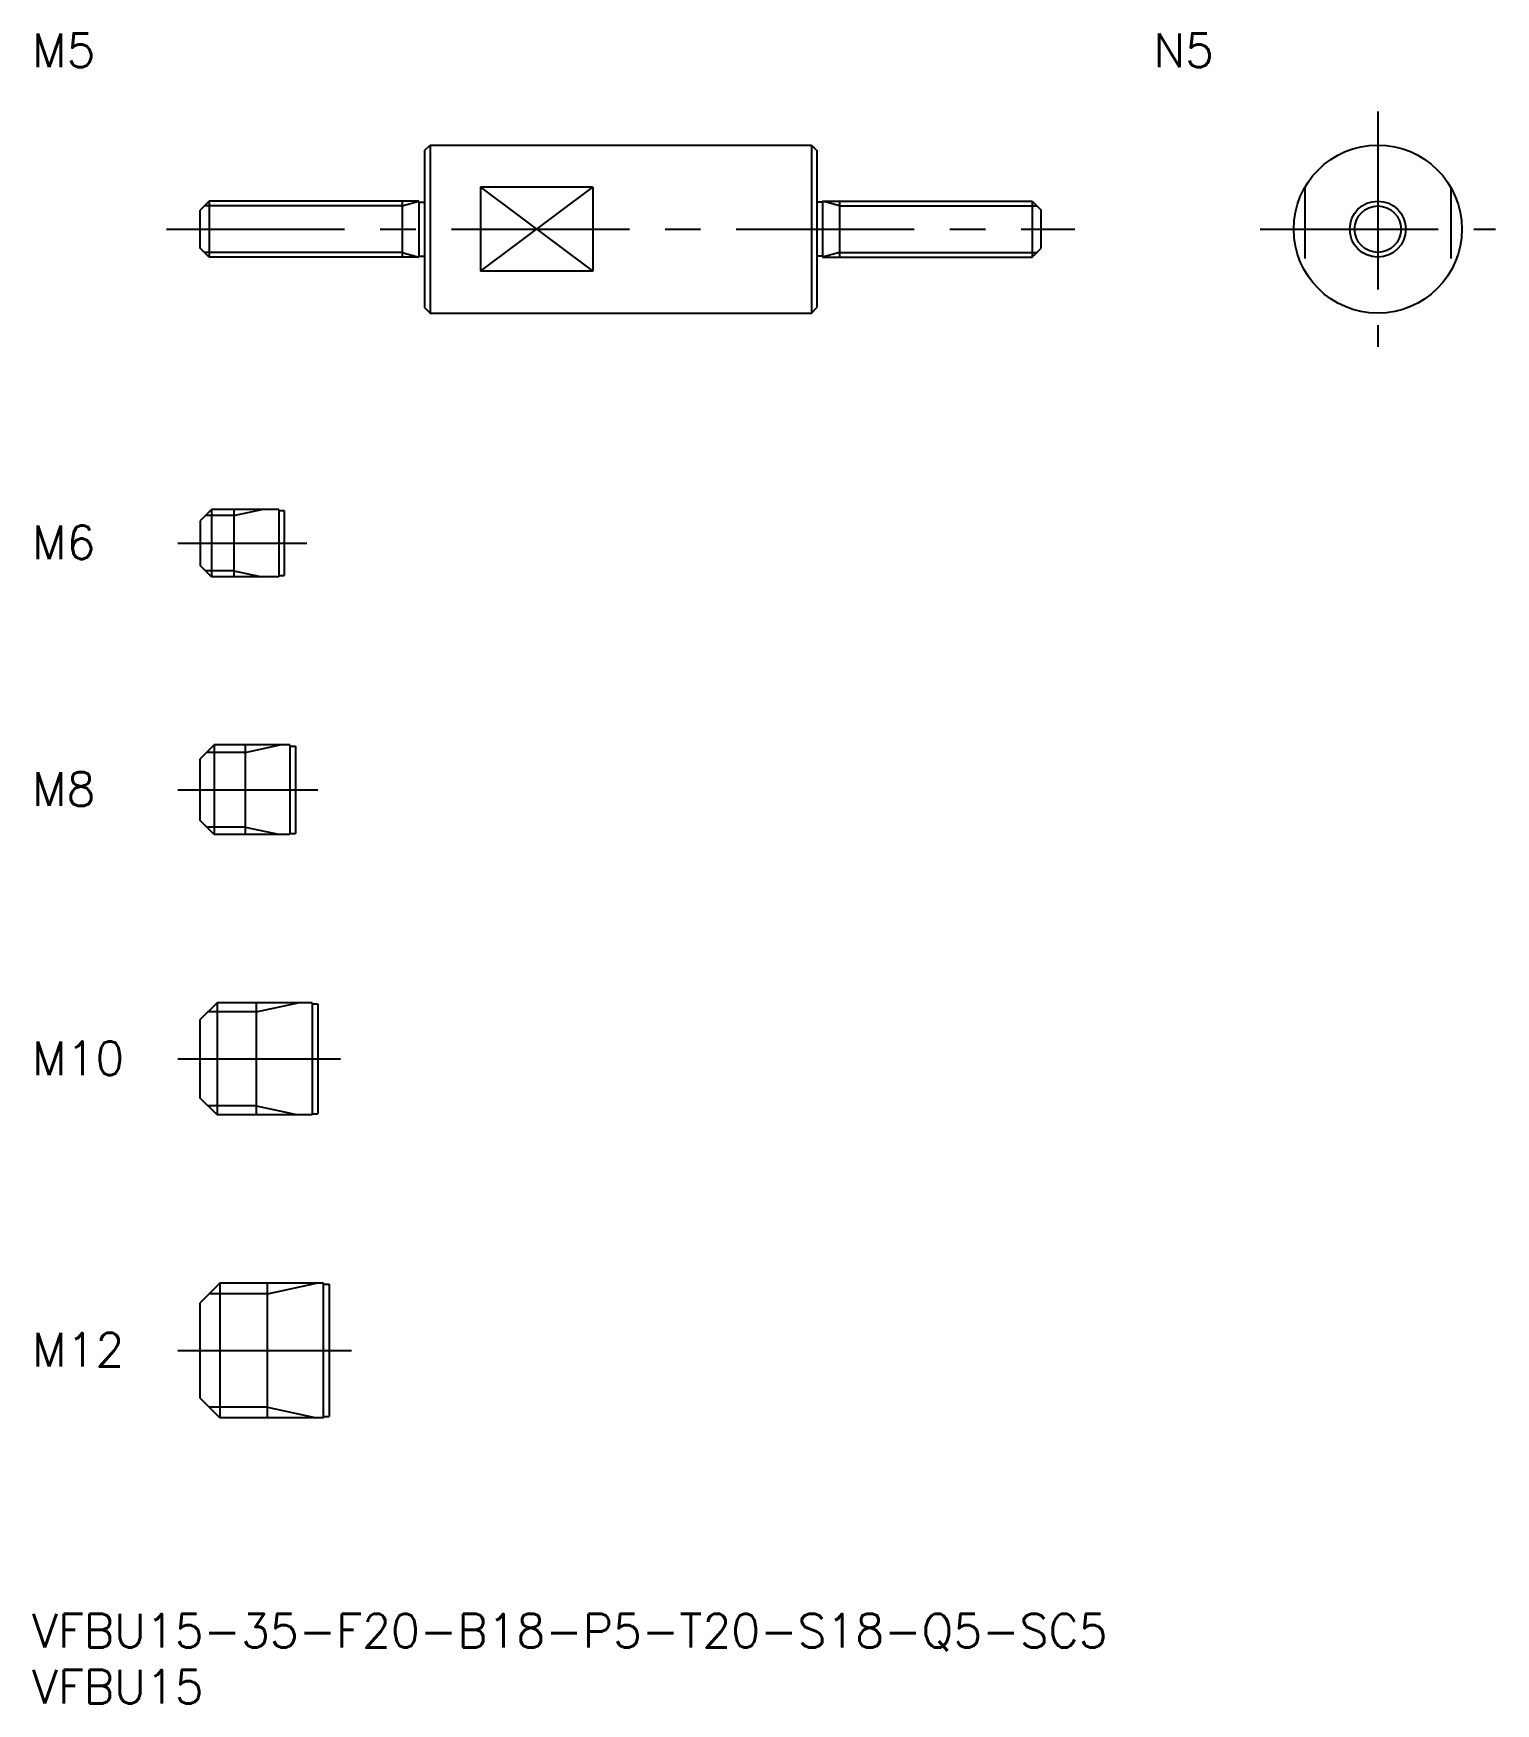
# Model space of a CAD drawing. Extents: x 0 to 131, y -8 to 141.
import ezdxf

# ---------------------------------------------------------------- set-up
doc = ezdxf.new("R2010")
doc.units = 0
doc.header["$LTSCALE"] = 0.5
doc.linetypes.add('CENTER', pattern=[50.8, 31.75, -6.35, 6.35, -6.35])
doc.linetypes.add('DASHED', pattern=[19.05, 12.7, -6.35])
for name, color, linetype in [('MSM_CENTER', 1, 'CENTER'), ('MSM_CONTINUOUS', 7, 'CONTINUOUS'), ('MSM_DASHED', 4, 'DASHED'), ('MSM_NARROW', 5, 'CONTINUOUS'), ('MSM_PART_NUMBER', 7, 'CONTINUOUS')]:
    doc.layers.add(name, color=color, linetype=linetype)
doc.styles.get("Standard").update_dxf_attribs({"font": 'txt.shx', "height": 1, "bigfont": 'bigfont.shx'})

# ---------------------------------------------------------------- blocks, each defined once
blk = doc.blocks.new('*U14')
at = {"layer": 'MSM_PART_NUMBER'}
blk.add_text('VFBU15-35-F20-B18-P5-T20-S18-Q5-SC5', height=3, dxfattribs=at).set_placement((0, -3))
blk = doc.blocks.new('*U15')
at = {"layer": 'MSM_PART_NUMBER'}
blk.add_text('VFBU15', height=3, dxfattribs=at).set_placement((0, -8))
blk = doc.blocks.new('*U16')
at = {"layer": 'MSM_PART_NUMBER'}
blk.add_text('M12', height=3, dxfattribs=at).set_placement((0, 22.06))
blk = doc.blocks.new('*U17')
at = {"layer": 'MSM_PART_NUMBER'}
blk.add_text('M10', height=3, dxfattribs=at).set_placement((0, 48.06))
blk = doc.blocks.new('*U18')
at = {"layer": 'MSM_PART_NUMBER'}
blk.add_text('M8', height=3, dxfattribs=at).set_placement((0, 72.06))
blk = doc.blocks.new('*U19')
at = {"layer": 'MSM_PART_NUMBER'}
blk.add_text('M6', height=3, dxfattribs=at).set_placement((0, 94.06))
blk = doc.blocks.new('*U20')
at = {"layer": 'MSM_PART_NUMBER'}
blk.add_text('M5', height=3, dxfattribs=at).set_placement((0, 137.96))
blk = doc.blocks.new('*U21')
at = {"layer": 'MSM_PART_NUMBER'}
blk.add_text('N5', height=3, dxfattribs=at).set_placement((100, 137.96))

msp = doc.modelspace()

# ---------------------------------------------------------------- linework, layer by layer
at = {"layer": 'MSM_CENTER'}
for p, q in [((120.01, 134), (120.01, 113)), ((12, 123.5), (93, 123.5)), ((109.51, 123.5), (130.51, 123.5)), ((13, 95.5), (24.5, 95.5)), ((13, 73.5), (25.5, 73.5)), ((13, 49.5), (27.5, 49.5)), ((13, 23.5), (28.5, 23.5))]:
    msp.add_line(p, q, dxfattribs=at)
at = {"layer": 'MSM_CONTINUOUS'}
for p, q in [((35, 130.5), (35.5, 131)), ((35, 130.5), (35, 116.5)), ((35.5, 131), (69.5, 131)), ((35.5, 131), (35.5, 116)), ((69.5, 131), (69.5, 116)), ((69.5, 131), (70, 130.5)), ((70, 130.5), (70, 116.5)), ((40, 127.24), (40, 119.76)), ((50, 127.24), (40, 127.24)), ((50, 127.24), (50, 119.76)), ((15.8, 126), (15, 125.2)), ((15, 121.8), (15, 125.2)), ((34.5, 126), (15.8, 126)), ((15.8, 126), (15.8, 121)), ((33, 126), (33, 121)), ((34.5, 126), (34.5, 121)), ((34.5, 125.9), (35, 125.9)), ((70.5, 125.9), (70, 125.9)), ((70.5, 126), (89.2, 126)), ((70.5, 126), (70.5, 121)), ((72, 126), (72, 121)), ((89.2, 126), (90, 125.2)), ((89.2, 126), (89.2, 121)), ((90, 121.8), (90, 125.2)), ((15.8, 121), (15, 121.8)), ((34.5, 121), (15.8, 121)), ((34.5, 121.1), (35, 121.1)), ((70.5, 121.1), (70, 121.1)), ((70.5, 121), (89.2, 121)), ((89.2, 121), (90, 121.8)), ((50, 119.76), (40, 119.76)), ((35, 116.5), (35.5, 116)), ((69.5, 116), (70, 116.5)), ((35.5, 116), (69.5, 116)), ((16, 98.5), (15, 97.5)), ((22, 98.5), (16, 98.5)), ((16, 98.5), (16, 92.5)), ((18, 98.5), (18, 92.5)), ((22, 98.5), (22, 92.5)), ((22, 98.4), (22.5, 98.4)), ((22.5, 98.4), (22.5, 92.6)), ((15, 97.5), (15, 93.5)), ((16, 92.5), (15, 93.5)), ((22, 92.5), (16, 92.5)), ((22, 92.6), (22.5, 92.6)), ((16.25, 77.5), (15, 76.25)), ((23, 77.5), (16.25, 77.5)), ((16.25, 77.5), (16.25, 69.5)), ((19, 77.5), (19, 69.5)), ((23, 77.5), (23, 69.5)), ((15, 70.75), (15, 76.25)), ((23, 77.4), (23.5, 77.4)), ((23.5, 77.4), (23.5, 69.6)), ((16.25, 69.5), (15, 70.75)), ((23, 69.5), (16.25, 69.5)), ((23, 69.6), (23.5, 69.6)), ((16.5, 54.5), (15, 53)), ((25, 54.5), (16.5, 54.5)), ((16.5, 54.5), (16.5, 44.5)), ((20, 54.5), (20, 44.5)), ((25, 54.5), (25, 44.5)), ((25, 54.4), (25.5, 54.4)), ((25.5, 54.4), (25.5, 44.6)), ((15, 46), (15, 53)), ((16.5, 44.5), (15, 46)), ((25, 44.5), (16.5, 44.5)), ((25, 44.6), (25.5, 44.6)), ((16.75, 29.5), (15, 27.75)), ((26, 29.5), (16.75, 29.5)), ((16.75, 29.5), (16.75, 17.5)), ((21, 17.5), (21, 29.5)), ((26, 17.5), (26, 29.5)), ((26, 29.4), (26.5, 29.4)), ((26.5, 29.4), (26.5, 17.6)), ((15, 19.25), (15, 27.75)), ((16.75, 17.5), (15, 19.25)), ((26, 17.5), (16.75, 17.5)), ((26, 17.6), (26.5, 17.6))]:
    msp.add_line(p, q, dxfattribs=at)
for radius in [7.5, 2.5]:
    msp.add_circle((120.01, 123.5), radius, dxfattribs=at)
at = {"layer": 'MSM_DASHED'}
for p, q in [((113.51, 127.24), (113.51, 119.76)), ((126.51, 127.24), (126.51, 119.76))]:
    msp.add_line(p, q, dxfattribs=at)
at = {"layer": 'MSM_NARROW'}
for p, q in [((40, 127.24), (50, 119.76)), ((40, 119.76), (50, 127.24)), ((33, 125.57), (15.37, 125.57)), ((33, 125.57), (34.5, 126)), ((72, 125.57), (70.5, 126)), ((72, 125.57), (89.63, 125.57)), ((33, 121.43), (15.37, 121.43)), ((33, 121.43), (34.5, 121)), ((72, 121.43), (70.5, 121)), ((72, 121.43), (89.63, 121.43)), ((18, 97.96), (20.5, 98.5)), ((18, 97.96), (15.46, 97.96)), ((18, 93.04), (15.46, 93.04)), ((18, 93.04), (20.5, 92.5)), ((19, 76.82), (22.12, 77.5)), ((19, 76.82), (15.57, 76.82)), ((19, 70.18), (15.57, 70.18)), ((19, 70.18), (22.12, 69.5)), ((20, 53.69), (15.69, 53.69)), ((20, 53.69), (23.75, 54.5)), ((20, 45.31), (15.69, 45.31)), ((20, 45.31), (23.75, 44.5)), ((21, 28.55), (15.8, 28.55)), ((21, 28.55), (25.38, 29.5)), ((21, 18.45), (15.8, 18.45)), ((21, 18.45), (25.38, 17.5))]:
    msp.add_line(p, q, dxfattribs=at)
msp.add_circle((120.01, 123.5), 2.07, dxfattribs=at)

# ---------------------------------------------------------------- block references
at = {"layer": 'MSM_PART_NUMBER'}
for name in ['*U20', '*U21', '*U19', '*U18', '*U17', '*U16', '*U14', '*U15']:
    msp.add_blockref(name, (0, 0), dxfattribs=at)

doc.saveas('drawing.dxf')
